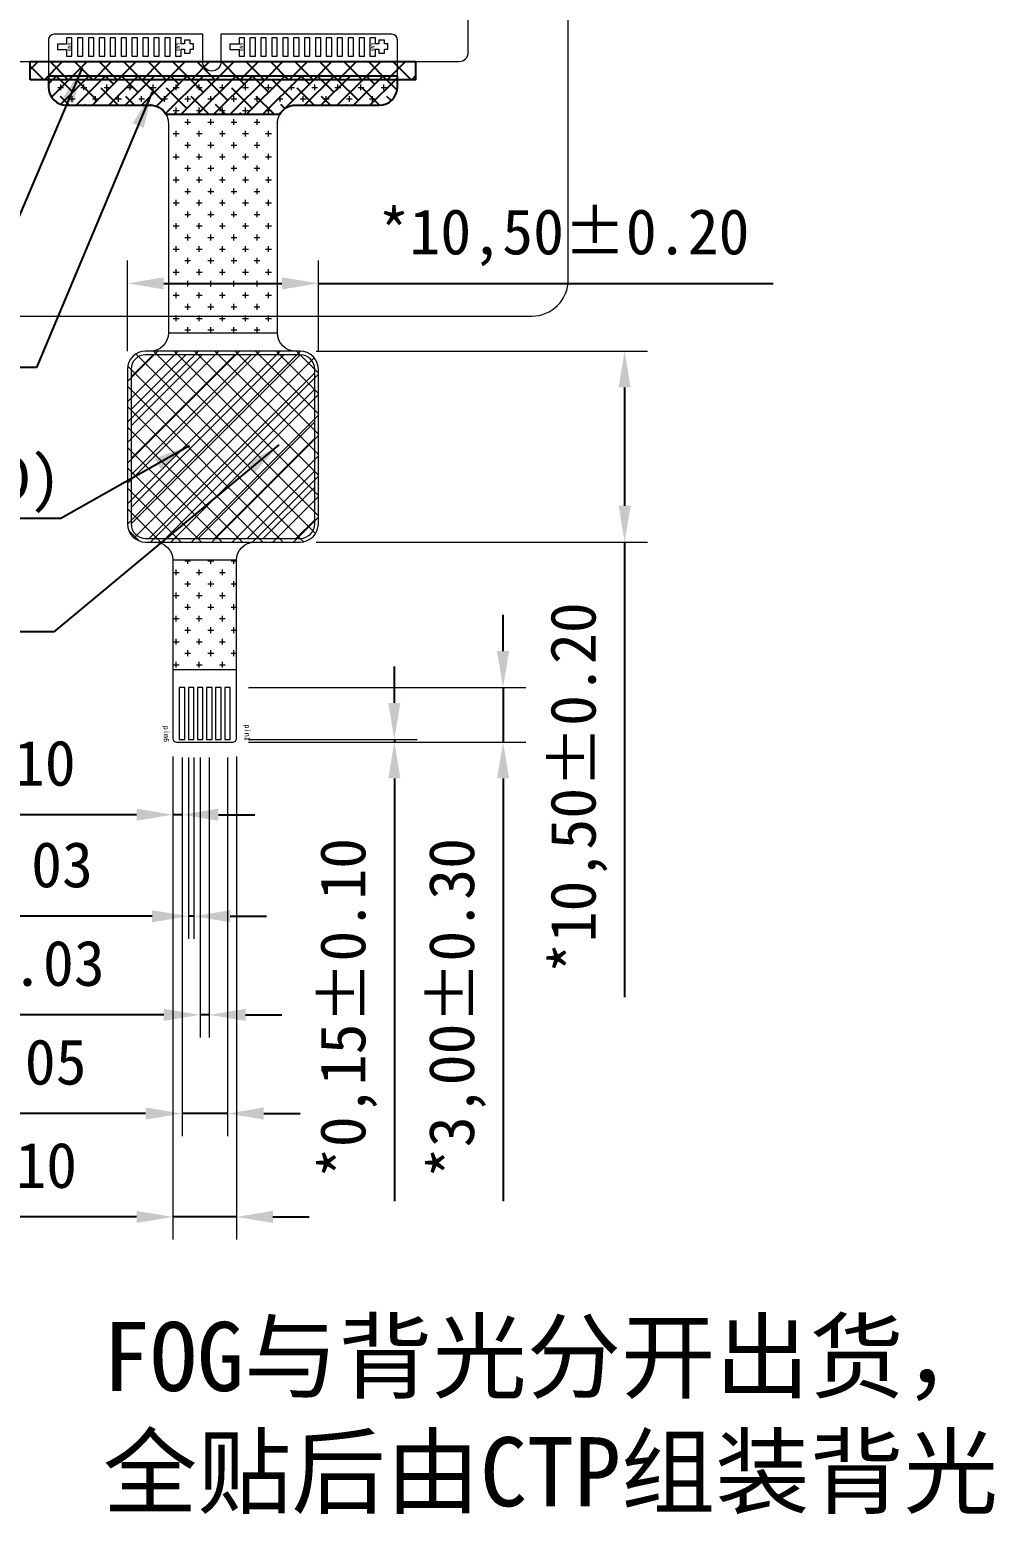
# Model space of a CAD drawing. Header units: millimetres. Extents: x 1979 to 4611, y 2266 to 2838.
# Drawn here: x 3918.6 to 3971.6, y 2592.1 to 2673.7 of the extents above; entities that cross this region are included whole.
import ezdxf

# ---------------------------------------------------------------- set-up
doc = ezdxf.new("R2010")
doc.units = ezdxf.units.MM
for name, color, linetype in [('Adhesive', 2, 'Continuous'), ('Dim', 4, 'Continuous'), ('Mylar', 2, 'Continuous'), ('Sealant', 3, 'Continuous')]:
    doc.layers.add(name, color=color, linetype=linetype)
for name, color, linetype, lineweight in [('Cover Lens', 152, 'Continuous', 0), ('EMI', 5, 'Continuous', 0), ('FPC', 30, 'Continuous', 0), ('FPC Stiffener', 7, 'Continuous', 0), ('Sensor', 6, 'Continuous', 0), ('TEXT', 7, 'Continuous', 30)]:
    doc.layers.add(name, color=color, linetype=linetype, lineweight=lineweight)
doc.styles.add('Arial', font='arial.ttf')
doc.styles.add('宋体', font='')
doc.styles.add('常规', font='')
doc.styles.get('宋体').set_extended_font_data('SimSun')
doc.styles.get('常规').set_extended_font_data('SimSun')
doc.dimstyles.new('DIM', dxfattribs={"dimtxt": 2.5, "dimasz": 2, "dimexe": 1.25, "dimexo": 1, "dimgap": 1, "dimtad": 1, "dimzin": 1, "dimtxsty": '宋体', "dimcen": 2.5, "dimazin": 0, "dimtfac": 1, "dimtmove": 0, "dimatfit": 3, "dimfxl": 0, "dimlwe": 0, "dimarcsym": 0})

# ---------------------------------------------------------------- blocks, each defined once
blk = doc.blocks.new('CG2')
at = {"layer": 'Cover Lens'}
blk.add_lwpolyline([(43, -17), (43, 65, 0.414214), (41, 67), (-41, 67, 0.414214), (-43, 65), (-43, -17, 0.414214), (-41, -19), (41, -19, 0.414214)], format="xyb", close=True, dxfattribs=at)
blk = doc.blocks.new('*D37')
at = {"layer": 'Defpoints', "color": 0}
for p in [(3934.443, 2659.751), (3923.943, 2655.025), (3934.443, 2655.025)]:
    blk.add_point(p, dxfattribs=at)
at = {"layer": 'Dim', "color": 0, "lineweight": 0}
for p, q in [((3923.943, 2656.025), (3923.943, 2661.001)), ((3934.443, 2656.025), (3934.443, 2661.001))]:
    blk.add_line(p, q, dxfattribs=at)
at = {"layer": 'Dim', "color": 0, "lineweight": -2}
for p, q in [((3925.943, 2659.751), (3932.443, 2659.751)), ((3934.443, 2659.751), (3959.471, 2659.751))]:
    blk.add_line(p, q, dxfattribs=at)
at = {"layer": 'Dim', "color": 0}
for points in [[(3925.943, 2660.084), (3925.943, 2659.417), (3923.943, 2659.751)], [(3932.443, 2660.084), (3932.443, 2659.417), (3934.443, 2659.751)]]:
    blk.add_solid(points, dxfattribs=at)
at = {"layer": 'Dim', "color": 0, "insert": (3947.957, 2662.272), "char_height": 2.5, "attachment_point": 5, "style": '宋体'}
blk.add_mtext('{\\C2;*}10,50%%P0.20', dxfattribs=at)
blk = doc.blocks.new('*D38')
at = {"layer": 'Defpoints', "color": 0}
for p in [(3933.318, 2656.025), (3933.318, 2645.525), (3951.292, 2645.525)]:
    blk.add_point(p, dxfattribs=at)
at = {"layer": 'Dim', "color": 0, "lineweight": 0}
for p, q in [((3934.318, 2656.025), (3952.542, 2656.025)), ((3934.318, 2645.525), (3952.542, 2645.525))]:
    blk.add_line(p, q, dxfattribs=at)
at = {"layer": 'Dim', "color": 0, "lineweight": -2}
for p, q in [((3951.292, 2654.025), (3951.292, 2647.525)), ((3951.292, 2645.525), (3951.292, 2620.497))]:
    blk.add_line(p, q, dxfattribs=at)
at = {"layer": 'Dim', "color": 0}
for points in [[(3950.959, 2654.025), (3951.626, 2654.025), (3951.292, 2656.025)], [(3950.959, 2647.525), (3951.626, 2647.525), (3951.292, 2645.525)]]:
    blk.add_solid(points, dxfattribs=at)
at = {"layer": 'Dim', "color": 0, "insert": (3948.772, 2632.011), "char_height": 2.5, "attachment_point": 5, "rotation": 90, "style": '宋体'}
blk.add_mtext('{\\C2;*}10,50%%P0.20', dxfattribs=at)
blk = doc.blocks.new('*D39')
at = {"layer": 'Defpoints', "color": 0}
for p in [(3926.443, 2634.725), (3926.943, 2634.675), (3926.443, 2630.531)]:
    blk.add_point(p, dxfattribs=at)
at = {"layer": 'Dim', "color": 0, "lineweight": 0}
for p, q in [((3926.443, 2633.725), (3926.443, 2629.281)), ((3926.943, 2633.675), (3926.943, 2629.281))]:
    blk.add_line(p, q, dxfattribs=at)
at = {"layer": 'Dim', "color": 0, "lineweight": -2}
for p, q in [((3924.443, 2630.531), (3897.637, 2630.531)), ((3926.943, 2630.531), (3926.443, 2630.531)), ((3928.943, 2630.531), (3930.943, 2630.531))]:
    blk.add_line(p, q, dxfattribs=at)
at = {"layer": 'Dim', "color": 0}
for points in [[(3924.443, 2630.864), (3924.443, 2630.198), (3926.443, 2630.531)], [(3928.943, 2630.864), (3928.943, 2630.198), (3926.943, 2630.531)]]:
    blk.add_solid(points, dxfattribs=at)
at = {"layer": 'Dim', "color": 0, "insert": (3910.04, 2633.052), "char_height": 2.5, "attachment_point": 5, "style": '宋体'}
blk.add_mtext('{\\C2;*}2-0,50%%P0.10', dxfattribs=at)
blk = doc.blocks.new('*D15')
at = {"layer": 'Defpoints', "color": 0}
for p in [(3927.293, 2634.675), (3927.593, 2634.675), (3927.293, 2624.947)]:
    blk.add_point(p, dxfattribs=at)
at = {"layer": 'Dim', "color": 0, "lineweight": 0}
for p, q in [((3927.293, 2633.675), (3927.293, 2623.697)), ((3927.593, 2633.675), (3927.593, 2623.697))]:
    blk.add_line(p, q, dxfattribs=at)
at = {"layer": 'Dim', "color": 0, "lineweight": -2}
for p, q in [((3925.293, 2624.947), (3902.085, 2624.947)), ((3927.593, 2624.947), (3927.293, 2624.947)), ((3929.593, 2624.947), (3931.593, 2624.947))]:
    blk.add_line(p, q, dxfattribs=at)
at = {"layer": 'Dim', "color": 0}
for points in [[(3925.293, 2625.28), (3925.293, 2624.613), (3927.293, 2624.947)], [(3929.593, 2625.28), (3929.593, 2624.613), (3927.593, 2624.947)]]:
    blk.add_solid(points, dxfattribs=at)
at = {"layer": 'Dim', "color": 0, "insert": (3912.689, 2627.467), "char_height": 2.5, "attachment_point": 5, "style": '宋体'}
blk.add_mtext('{\\C2;*}0,30%%P0.03', dxfattribs=at)
blk = doc.blocks.new('*D16')
at = {"layer": 'Defpoints', "color": 0}
for p in [(3927.943, 2634.675), (3928.443, 2634.675), (3927.943, 2619.525)]:
    blk.add_point(p, dxfattribs=at)
at = {"layer": 'Dim', "color": 0, "lineweight": 0}
for p, q in [((3927.943, 2633.675), (3927.943, 2618.275)), ((3928.443, 2633.675), (3928.443, 2618.275))]:
    blk.add_line(p, q, dxfattribs=at)
at = {"layer": 'Dim', "color": 0, "lineweight": -2}
for p, q in [((3925.943, 2619.525), (3902.735, 2619.525)), ((3928.443, 2619.525), (3927.943, 2619.525)), ((3930.443, 2619.525), (3932.443, 2619.525))]:
    blk.add_line(p, q, dxfattribs=at)
at = {"layer": 'Dim', "color": 0}
for points in [[(3925.943, 2619.858), (3925.943, 2619.192), (3927.943, 2619.525)], [(3930.443, 2619.858), (3930.443, 2619.192), (3928.443, 2619.525)]]:
    blk.add_solid(points, dxfattribs=at)
at = {"layer": 'Dim', "color": 0, "insert": (3913.339, 2622.046), "char_height": 2.5, "attachment_point": 5, "style": '宋体'}
blk.add_mtext('{\\C2;*}0,50%%P0.03', dxfattribs=at)
blk = doc.blocks.new('*D17')
at = {"layer": 'Defpoints', "color": 0}
for p in [(3926.943, 2634.675), (3929.443, 2634.675), (3926.943, 2614.097)]:
    blk.add_point(p, dxfattribs=at)
at = {"layer": 'Dim', "color": 0, "lineweight": 0}
for p, q in [((3926.943, 2633.675), (3926.943, 2612.847)), ((3929.443, 2633.675), (3929.443, 2612.847))]:
    blk.add_line(p, q, dxfattribs=at)
at = {"layer": 'Dim', "color": 0, "lineweight": -2}
for p, q in [((3924.943, 2614.097), (3901.735, 2614.097)), ((3929.443, 2614.097), (3926.943, 2614.097)), ((3931.443, 2614.097), (3933.443, 2614.097))]:
    blk.add_line(p, q, dxfattribs=at)
at = {"layer": 'Dim', "color": 0}
for points in [[(3924.943, 2614.43), (3924.943, 2613.764), (3926.943, 2614.097)], [(3931.443, 2614.43), (3931.443, 2613.764), (3929.443, 2614.097)]]:
    blk.add_solid(points, dxfattribs=at)
at = {"layer": 'Dim', "color": 0, "insert": (3912.339, 2616.618), "char_height": 2.5, "attachment_point": 5, "style": '宋体'}
blk.add_mtext('{\\C2;*}2,50%%P0.05', dxfattribs=at)
blk = doc.blocks.new('*D18')
at = {"layer": 'Defpoints', "color": 0}
for p in [(3926.443, 2634.725), (3929.943, 2634.725), (3926.443, 2608.412)]:
    blk.add_point(p, dxfattribs=at)
at = {"layer": 'Dim', "color": 0, "lineweight": 0}
for p, q in [((3926.443, 2633.725), (3926.443, 2607.162)), ((3929.943, 2633.725), (3929.943, 2607.162))]:
    blk.add_line(p, q, dxfattribs=at)
at = {"layer": 'Dim', "color": 0, "lineweight": -2}
for p, q in [((3924.443, 2608.412), (3901.193, 2608.412)), ((3929.943, 2608.412), (3926.443, 2608.412)), ((3931.943, 2608.412), (3933.943, 2608.412))]:
    blk.add_line(p, q, dxfattribs=at)
at = {"layer": 'Dim', "color": 0}
for points in [[(3924.443, 2608.746), (3924.443, 2608.079), (3926.443, 2608.412)], [(3931.943, 2608.746), (3931.943, 2608.079), (3929.943, 2608.412)]]:
    blk.add_solid(points, dxfattribs=at)
at = {"layer": 'Dim', "color": 0, "insert": (3911.818, 2610.933), "char_height": 2.5, "attachment_point": 5, "style": '宋体'}
blk.add_mtext('{\\C2;*}3,50%%P0.10', dxfattribs=at)
blk = doc.blocks.new('*D19')
at = {"layer": 'Defpoints', "color": 0}
for p in [(3929.593, 2634.675), (3929.593, 2634.525), (3938.624, 2634.525)]:
    blk.add_point(p, dxfattribs=at)
at = {"layer": 'Dim', "color": 0, "lineweight": -2}
for p, q in [((3938.624, 2636.675), (3938.624, 2638.675)), ((3938.624, 2634.675), (3938.624, 2634.525)), ((3938.624, 2632.525), (3938.624, 2609.275))]:
    blk.add_line(p, q, dxfattribs=at)
at = {"layer": 'Dim', "color": 0, "lineweight": 0}
for p, q in [((3930.593, 2634.675), (3939.874, 2634.675)), ((3930.593, 2634.525), (3939.874, 2634.525))]:
    blk.add_line(p, q, dxfattribs=at)
at = {"layer": 'Dim', "color": 0}
for points in [[(3938.291, 2636.675), (3938.957, 2636.675), (3938.624, 2634.675)], [(3938.291, 2632.525), (3938.957, 2632.525), (3938.624, 2634.525)]]:
    blk.add_solid(points, dxfattribs=at)
at = {"layer": 'Dim', "color": 0, "insert": (3936.103, 2619.9), "char_height": 2.5, "attachment_point": 5, "rotation": 90, "style": '宋体'}
blk.add_mtext('{\\C2;*}0,15%%P0.10', dxfattribs=at)
blk = doc.blocks.new('*D20')
at = {"layer": 'Defpoints', "color": 0}
for p in [(3929.593, 2637.525), (3929.593, 2634.525), (3944.606, 2634.525)]:
    blk.add_point(p, dxfattribs=at)
at = {"layer": 'Dim', "color": 0, "lineweight": -2}
for p, q in [((3944.606, 2639.525), (3944.606, 2641.525)), ((3944.606, 2637.525), (3944.606, 2634.525)), ((3944.606, 2632.525), (3944.606, 2609.275))]:
    blk.add_line(p, q, dxfattribs=at)
at = {"layer": 'Dim', "color": 0, "lineweight": 0}
for p, q in [((3930.593, 2637.525), (3945.856, 2637.525)), ((3930.593, 2634.525), (3945.856, 2634.525))]:
    blk.add_line(p, q, dxfattribs=at)
at = {"layer": 'Dim', "color": 0}
for points in [[(3944.273, 2639.525), (3944.94, 2639.525), (3944.606, 2637.525)], [(3944.273, 2632.525), (3944.94, 2632.525), (3944.606, 2634.525)]]:
    blk.add_solid(points, dxfattribs=at)
at = {"layer": 'Dim', "color": 0, "insert": (3942.086, 2619.9), "char_height": 2.5, "attachment_point": 5, "rotation": 90, "style": '宋体'}
blk.add_mtext('{\\C2;*}3,00%%P0.30', dxfattribs=at)

msp = doc.modelspace()

# ---------------------------------------------------------------- hatches: boundary and pattern name
at = {"layer": 'Adhesive'}
h = msp.add_hatch(dxfattribs=at)
h.set_pattern_fill('ANSI38', color=256, scale=0.2, style=0)
h.set_pattern_definition([(45, (1445.5195, -0.919), (-0.44901281, 0.44901281), []), (135, (1445.5195, -0.919), (-1.34703842, 0.44901281), [1.5875, -0.9525])])
edge = h.paths.add_edge_path()
edge.add_line((3938.79291, 2671.1507), (3919.59291, 2671.1507))
edge.add_line((3919.59291, 2671.1507), (3919.59291, 2670.5507))
edge.add_arc((3920.59291, 2670.5507), 1, 180, 270)
edge.add_line((3920.59291, 2669.5507), (3925.19291, 2669.5507))
edge.add_arc((3925.19351, 2668.55128), 0.99942, 29.9808908, 90.0342067, ccw=False)
edge.add_line((3926.0592, 2669.0507), (3932.32662, 2669.0507))
edge.add_arc((3933.19231, 2668.55128), 0.99941, 89.9653316, 150.0193744, ccw=False)
edge.add_line((3933.19291, 2669.5507), (3937.79291, 2669.5507))
edge.add_arc((3937.79291, 2670.5507), 1, 270, 360)
edge.add_line((3938.79291, 2670.5507), (3938.79291, 2671.1507))
at = {"layer": 'EMI', "lineweight": 0}
h = msp.add_hatch(dxfattribs=at)
h.set_pattern_fill('CROSS', color=256, scale=0.1, style=0)
h.set_pattern_definition([(0, (1445.5195, -0.919), (0.635, 0.635), [0.3175, -0.9525]), (90, (1445.67825, -1.07774), (-0.635, 0.635), [0.3175, -0.9525])])
h.paths.add_polyline_path([(3926.44291, 2644.52453), (3926.44291, 2638.52453), (3929.94291, 2638.52453), (3929.94291, 2644.52453)])
edge = h.paths.add_edge_path()
edge.add_line((3938.79291, 2670.9507), (3919.59291, 2670.9507))
edge.add_line((3919.59291, 2670.9507), (3919.59291, 2670.5507))
edge.add_arc((3920.59291, 2670.5507), 1, 180, 270)
edge.add_line((3920.59291, 2669.5507), (3925.19291, 2669.5507))
edge.add_arc((3925.19351, 2668.55128), 0.99942, -0.359185, 90.0342067, ccw=False)
edge.add_line((3926.19291, 2668.54501), (3926.19291, 2657.02453))
edge.add_line((3926.19291, 2657.02453), (3932.19291, 2657.02453))
edge.add_line((3932.19291, 2657.02453), (3932.19291, 2668.54501))
edge.add_arc((3933.19231, 2668.55128), 0.99941, 89.9653316, 180.3596467, ccw=False)
edge.add_line((3933.19291, 2669.5507), (3937.79291, 2669.5507))
edge.add_arc((3937.79291, 2670.5507), 1, 270, 360)
edge.add_line((3938.79291, 2670.5507), (3938.79291, 2670.9507))
at = {"layer": 'FPC Stiffener', "lineweight": 0}
h = msp.add_hatch(dxfattribs=at)
h.set_pattern_fill('ANSI32', color=256, scale=0.2, style=0)
h.set_pattern_definition([(45, (1445.5195, -0.919), (-1.3470384, 1.3470384), []), (45, (1446.4175, -0.919), (-1.3470384, 1.3470384), [])])
edge = h.paths.add_edge_path()
edge.add_line((3934.24291, 2646.52453), (3934.24291, 2655.02453))
edge.add_arc((3933.44291, 2655.02453), 0.8, 360, 450)
edge.add_line((3933.44291, 2655.82453), (3924.94291, 2655.82453))
edge.add_arc((3924.94291, 2655.02453), 0.8, 90, 180)
edge.add_line((3924.14291, 2655.02453), (3924.14291, 2646.52453))
edge.add_arc((3924.94291, 2646.52453), 0.8, 180, 270)
edge.add_line((3924.94291, 2645.72453), (3933.44291, 2645.72453))
edge.add_arc((3933.44291, 2646.52453), 0.8, 270, 360)
at = {"layer": 'Mylar', "lineweight": 0}
h = msp.add_hatch(dxfattribs=at)
h.set_pattern_fill('ANSI37', color=256, scale=0.25, style=0)
edge = h.paths.add_edge_path()
edge.add_line((3923.94291, 2655.02453), (3923.94291, 2646.52453))
edge.add_arc((3924.94291, 2646.52453), 1, 180, 270)
edge.add_line((3924.94291, 2645.52453), (3933.44291, 2645.52453))
edge.add_arc((3933.44291, 2646.52453), 1, 270, 360)
edge.add_line((3934.44291, 2646.52453), (3934.44291, 2655.02453))
edge.add_arc((3933.44291, 2655.02453), 1, 360, 450)
edge.add_line((3933.44291, 2656.02453), (3924.94291, 2656.02453))
edge.add_arc((3924.94291, 2655.02453), 1, 90, 180)
at = {"layer": 'Sealant'}
h = msp.add_hatch(dxfattribs=at)
h.set_pattern_fill('ANSI37', color=256, scale=0.3, style=0)
h.set_pattern_definition([(45, (1445.5195, -0.919), (-0.6735192, 0.6735192), []), (135, (1445.5195, -0.919), (-0.6735192, -0.6735192), [])])
h.paths.add_polyline_path([(3918.59291, 2670.9507), (3918.59291, 2671.9507), (3939.79291, 2671.9507), (3939.79291, 2670.9507)])

# ---------------------------------------------------------------- linework, layer by layer
at = {"layer": 'Adhesive'}
msp.add_lwpolyline([(3938.79291, 2671.1507), (3919.59291, 2671.1507), (3919.59291, 2670.5507, 0.41421356), (3920.59291, 2669.5507), (3925.19291, 2669.5507, -0.26819854), (3926.0592, 2669.0507), (3932.32662, 2669.0507, -0.26820194), (3933.19291, 2669.5507), (3937.79291, 2669.5507, 0.41421356), (3938.79291, 2670.5507)], format="xyb", close=True, dxfattribs=at)
at = {"layer": 'EMI'}
msp.add_lwpolyline([(3938.79291, 2670.9507), (3919.59291, 2670.9507), (3919.59291, 2670.5507, 0.41421356), (3920.59291, 2669.5507), (3925.19291, 2669.5507, -0.41622599), (3926.19291, 2668.54501), (3926.19291, 2657.02453), (3932.19291, 2657.02453), (3932.19291, 2668.54501, -0.41623072), (3933.19291, 2669.5507), (3937.79291, 2669.5507, 0.41421356), (3938.79291, 2670.5507)], format="xyb", close=True, dxfattribs=at)
msp.add_lwpolyline([(3926.44291, 2644.52453), (3926.44291, 2638.52453), (3929.94291, 2638.52453), (3929.94291, 2644.52453)], close=True, dxfattribs=at)
at = {"layer": 'FPC'}
for points in [[(3926.64291, 2634.52453), (3929.74291, 2634.52453, 0.41421356), (3929.94291, 2634.72453), (3929.94291, 2644.52453, -0.41421356), (3930.94291, 2645.52453), (3933.44291, 2645.52453, 0.41421356), (3934.44291, 2646.52453), (3934.44291, 2655.02453, 0.41421356), (3933.44291, 2656.02453), (3933.19291, 2656.02453, -0.41421356), (3932.19291, 2657.02453), (3932.19291, 2668.54501, -0.41623072), (3933.19291, 2669.5507), (3937.79291, 2669.5507, 0.41421356), (3938.79291, 2670.5507), (3938.79291, 2673.1507, 0.41421356), (3938.49291, 2673.4507), (3929.0808, 2673.4507), (3929.0808, 2671.9207, -1), (3928.0808, 2671.9207), (3928.0808, 2673.4507), (3919.89291, 2673.4507, 0.41421356), (3919.59291, 2673.1507), (3919.59291, 2670.5507, 0.41421356), (3920.59291, 2669.5507), (3925.19291, 2669.5507, -0.41622599), (3926.19291, 2668.54501), (3926.19291, 2657.02453, -0.41421356), (3925.19291, 2656.02453), (3924.94291, 2656.02453, 0.41421356), (3923.94291, 2655.02453), (3923.94291, 2646.52453, 0.41421356), (3924.94291, 2645.52453), (3925.44291, 2645.52453, -0.41421356), (3926.44291, 2644.52453), (3926.44291, 2634.72453, 0.41421356)], [(3923.94291, 2655.02453), (3923.94291, 2646.52453, 0.41421356), (3924.94291, 2645.52453), (3933.44291, 2645.52453, 0.41421356), (3934.44291, 2646.52453), (3934.44291, 2655.02453, 0.41421356), (3933.44291, 2656.02453), (3924.94291, 2656.02453, 0.41421356)]]:
    msp.add_lwpolyline(points, format="xyb", close=True, dxfattribs=at)
at = {"layer": 'FPC', "color": 2}
for points in [[(3920.5908, 2672.2507), (3920.8908, 2672.2507), (3920.8908, 2673.2507), (3920.5908, 2673.2507), (3920.5908, 2672.91208), (3920.0908, 2672.91208), (3920.0908, 2672.61208), (3920.5908, 2672.61208)], [(3926.5908, 2673.2507), (3926.5908, 2672.2507), (3926.8908, 2672.2507), (3926.8908, 2672.62154), (3927.08644, 2672.62154), (3927.08644, 2672.40499), (3927.38644, 2672.40499), (3927.38644, 2672.62154), (3927.58303, 2672.62154), (3927.58303, 2672.92154), (3927.38644, 2672.92154), (3927.38644, 2673.12284), (3927.08644, 2673.12284), (3927.08644, 2672.92154), (3926.8908, 2672.92154), (3926.8908, 2673.2507)], [(3930.0808, 2672.2507), (3930.3808, 2672.2507), (3930.3808, 2673.2507), (3930.0808, 2673.2507), (3930.0808, 2672.91208), (3929.5808, 2672.91208), (3929.5808, 2672.61208), (3930.0808, 2672.61208)], [(3937.2808, 2673.2507), (3937.2808, 2672.2507), (3937.5808, 2672.2507), (3937.5808, 2672.62154), (3937.77644, 2672.62154), (3937.77644, 2672.40499), (3938.07644, 2672.40499), (3938.07644, 2672.62154), (3938.27303, 2672.62154), (3938.27303, 2672.92154), (3938.07644, 2672.92154), (3938.07644, 2673.12284), (3937.77644, 2673.12284), (3937.77644, 2672.92154), (3937.5808, 2672.92154), (3937.5808, 2673.2507)]]:
    msp.add_lwpolyline(points, close=True, dxfattribs=at)
at = {"layer": 'FPC'}
for points in [[(3921.4908, 2672.2507), (3921.4908, 2673.2507), (3921.1908, 2673.2507), (3921.1908, 2672.2507)], [(3922.0908, 2672.2507), (3922.0908, 2673.2507), (3921.7908, 2673.2507), (3921.7908, 2672.2507)], [(3922.6908, 2672.2507), (3922.6908, 2673.2507), (3922.3908, 2673.2507), (3922.3908, 2672.2507)], [(3923.2908, 2672.2507), (3923.2908, 2673.2507), (3922.9908, 2673.2507), (3922.9908, 2672.2507)], [(3923.8908, 2672.2507), (3923.8908, 2673.2507), (3923.5908, 2673.2507), (3923.5908, 2672.2507)], [(3924.4908, 2672.2507), (3924.4908, 2673.2507), (3924.1908, 2673.2507), (3924.1908, 2672.2507)], [(3925.0908, 2672.2507), (3925.0908, 2673.2507), (3924.7908, 2673.2507), (3924.7908, 2672.2507)], [(3925.6908, 2672.2507), (3925.6908, 2673.2507), (3925.3908, 2673.2507), (3925.3908, 2672.2507)], [(3926.2908, 2672.2507), (3926.2908, 2673.2507), (3925.9908, 2673.2507), (3925.9908, 2672.2507)], [(3930.9808, 2672.2507), (3930.9808, 2673.2507), (3930.6808, 2673.2507), (3930.6808, 2672.2507)], [(3931.5808, 2672.2507), (3931.5808, 2673.2507), (3931.2808, 2673.2507), (3931.2808, 2672.2507)], [(3932.1808, 2672.2507), (3932.1808, 2673.2507), (3931.8808, 2673.2507), (3931.8808, 2672.2507)], [(3932.7808, 2672.2507), (3932.7808, 2673.2507), (3932.4808, 2673.2507), (3932.4808, 2672.2507)], [(3933.3808, 2672.2507), (3933.3808, 2673.2507), (3933.0808, 2673.2507), (3933.0808, 2672.2507)], [(3933.9808, 2672.2507), (3933.9808, 2673.2507), (3933.6808, 2673.2507), (3933.6808, 2672.2507)], [(3934.5808, 2672.2507), (3934.5808, 2673.2507), (3934.2808, 2673.2507), (3934.2808, 2672.2507)], [(3935.1808, 2672.2507), (3935.1808, 2673.2507), (3934.8808, 2673.2507), (3934.8808, 2672.2507)], [(3935.7808, 2672.2507), (3935.7808, 2673.2507), (3935.4808, 2673.2507), (3935.4808, 2672.2507)], [(3936.3808, 2672.2507), (3936.3808, 2673.2507), (3936.0808, 2673.2507), (3936.0808, 2672.2507)], [(3936.9808, 2672.2507), (3936.9808, 2673.2507), (3936.6808, 2673.2507), (3936.6808, 2672.2507)], [(3926.79291, 2634.67453), (3927.09291, 2634.67453), (3927.09291, 2637.52453), (3926.79291, 2637.52453)], [(3927.29291, 2634.67453), (3927.59291, 2634.67453), (3927.59291, 2637.52453), (3927.29291, 2637.52453)], [(3927.79291, 2634.67453), (3928.09291, 2634.67453), (3928.09291, 2637.52453), (3927.79291, 2637.52453)], [(3928.29291, 2634.67453), (3928.59291, 2634.67453), (3928.59291, 2637.52453), (3928.29291, 2637.52453)], [(3928.79291, 2634.67453), (3929.09291, 2634.67453), (3929.09291, 2637.52453), (3928.79291, 2637.52453)], [(3929.29291, 2634.67453), (3929.59291, 2634.67453), (3929.59291, 2637.52453), (3929.29291, 2637.52453)]]:
    msp.add_lwpolyline(points, close=True, dxfattribs=at)
at = {"layer": 'FPC Stiffener', "lineweight": 0}
msp.add_lwpolyline([(3934.24291, 2646.52453), (3934.24291, 2655.02453, 0.41421356), (3933.44291, 2655.82453), (3924.94291, 2655.82453, 0.41421356), (3924.14291, 2655.02453), (3924.14291, 2646.52453, 0.41421356), (3924.94291, 2645.72453), (3933.44291, 2645.72453, 0.41421356)], format="xyb", close=True, dxfattribs=at)
at = {"layer": 'Mylar', "lineweight": 0}
msp.add_lwpolyline([(3923.94291, 2655.02453), (3923.94291, 2646.52453, 0.41421356), (3924.94291, 2645.52453), (3933.44291, 2645.52453, 0.41421356), (3934.44291, 2646.52453), (3934.44291, 2655.02453, 0.41421356), (3933.44291, 2656.02453), (3924.94291, 2656.02453, 0.41421356)], format="xyb", close=True, dxfattribs=at)
at = {"layer": 'Sealant'}
msp.add_lwpolyline([(3918.59291, 2670.9507), (3918.59291, 2671.9507), (3939.79291, 2671.9507), (3939.79291, 2670.9507)], close=True, dxfattribs=at)
at = {"layer": 'Sensor'}
msp.add_lwpolyline([(3867.69291, 2733.4507), (3867.69291, 2672.4507, 0.41421356), (3868.19291, 2671.9507), (3942.19291, 2671.9507, 0.41421356), (3942.69291, 2672.4507), (3942.69291, 2733.4507, 0.41421356), (3942.19291, 2733.9507), (3868.19291, 2733.9507, 0.41421356)], format="xyb", close=True, dxfattribs=at)

# ---------------------------------------------------------------- block references
at = {"layer": 'Cover Lens'}
msp.add_blockref('CG2', (3905.19291, 2676.9507), dxfattribs=at)

# ---------------------------------------------------------------- texts
at = {"layer": 'Dim'}
for s, height, style, p in [('GND', 0.2, '常规', (3920.65056, 2672.98505)), ('GND', 0.2, '常规', (3926.62369, 2672.98505)), ('GND', 0.2, '常规', (3930.11369, 2672.98505)), ('GND', 0.2, '常规', (3937.3357, 2672.98505)), ('pin1', 0.3, '宋体', (3930.39453, 2635.49408)), ('pin6', 0.3, '宋体', (3925.93775, 2635.42134))]:
    msp.add_text(s, height=height, rotation=270, dxfattribs=dict(at, style=style)).set_placement(p)
at = {"layer": 'Dim', "linetype": 'ByBlock', "lineweight": 0, "insert": (3913.48096, 2648.69811), "char_height": 2.5, "attachment_point": 5, "style": '宋体'}
msp.add_mtext('SUS(GND)', dxfattribs=at)
at = {"layer": 'TEXT', "lineweight": 20, "insert": (3971.83804, 2602.63792), "char_height": 3.8016, "width": 192.8058725, "attachment_point": 3, "style": 'Arial'}
msp.add_mtext('\\A1;{\\fSimSun|b0|i0|c134|p2;FOG与背光分开出货，\\P全贴后由CTP组装背光}', dxfattribs=at)

# ---------------------------------------------------------------- dimensions: what is measured, and where the dimension line sits
at = {"layer": 'Dim'}
for base, p1, p2, text, picture, middle in [((3934.44291, 2659.75077), (3923.94291, 2655.02453), (3934.44291, 2655.02453), '{\\C2;*}<>%%P0.20', '*D37', (3947.9568, 2662.2716)), ((3926.44291, 2630.53088), (3926.94291, 2634.67453), (3926.44291, 2634.72453), '{\\C2;*}2-<>%%P0.10', '*D39', (3910.04013, 2633.05172)), ((3926.44291, 2608.41221), (3929.94291, 2634.72453), (3926.44291, 2634.72453), '{\\C2;*}<>%%P0.10', '*D18', (3911.81791, 2610.93304)), ((3926.94291, 2614.0971), (3929.44291, 2634.67453), (3926.94291, 2634.67453), '{\\C2;*}<>%%P0.05', '*D17', (3912.33875, 2616.61793)), ((3927.29291, 2624.94653), (3927.59291, 2634.67453), (3927.29291, 2634.67453), '{\\C2;*}<>%%P0.03', '*D15', (3912.68875, 2627.46736)), ((3927.94291, 2619.52486), (3928.44291, 2634.67453), (3927.94291, 2634.67453), '{\\C2;*}<>%%P0.03', '*D16', (3913.33875, 2622.04569))]:
    dim = msp.add_linear_dim(base=base, p1=p1, p2=p2, text=text, dimstyle='DIM', dxfattribs=at)
    dim.commit()
    dim.dimension.update_dxf_attribs({"geometry": picture, "text_midpoint": middle})
dim = msp.add_linear_dim(base=(3951.29234, 2645.52453), p1=(3933.31791, 2656.02453), p2=(3933.31791, 2645.52453), angle=90, text='{\\C2;*}<>%%P0.20', dimstyle='DIM', dxfattribs=at)
dim.commit()
dim.dimension.update_dxf_attribs({"geometry": '*D38', "text_midpoint": (3951.29234, 2632.01064), "dimtype": 160})
for base, p1, text, picture, middle in [((3944.60634, 2634.52453), (3929.59291, 2637.52453), '{\\C2;*}<>%%P0.30', '*D20', (3942.08551, 2619.89953)), ((3938.62402, 2634.52453), (3929.59291, 2634.67453), '{\\C2;*}<>%%P0.10', '*D19', (3936.10319, 2619.89953))]:
    dim = msp.add_linear_dim(base=base, p1=p1, p2=(3929.59291, 2634.52453), angle=90, text=text, dimstyle='DIM', dxfattribs=at)
    dim.commit()
    dim.dimension.update_dxf_attribs({"geometry": picture, "text_midpoint": middle})

# ---------------------------------------------------------------- leaders
for points in [[(3921.45077, 2671.61057), (3916.3937, 2659.73926), (3875.28461, 2659.73926)], [(3925.31024, 2670.27763), (3918.935, 2655.12736), (3875.57007, 2655.12736)], [(3932.27508, 2650.86289), (3919.88511, 2640.58536), (3898.85873, 2640.58536)], [(3927.34833, 2650.82062), (3920.27911, 2646.81833), (3901.0641, 2646.81833)]]:
    msp.add_leader(points, dimstyle='DIM', override={"dimgap": 1, "dimtad": 0}, dxfattribs=at)

doc.saveas('drawing.dxf')
